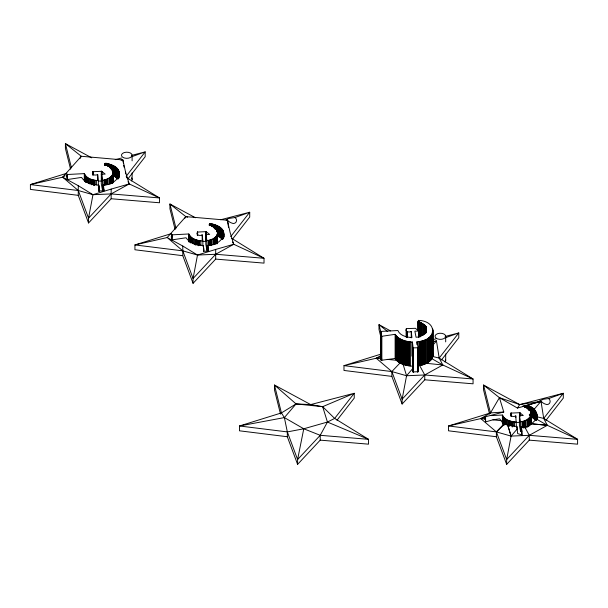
<?xml version="1.0" encoding="UTF-8"?>
<svg xmlns="http://www.w3.org/2000/svg" width="608" height="608" viewBox="0 0 608 608"><rect width="100%" height="100%" fill="white"/><g stroke="black" fill="none" stroke-linecap="round" stroke-linejoin="round"><path stroke-width="0.91" d="M522.067 431.102L520.577 431.406L519.407 425.334L519.407 415.682L523.283 415.492L519.718 412.688L511.222 413.09C508.577 416.077 513.821 417.377 515.774 415.887L516.45 427.325M202.867 246.278L202.867 241.011C197.684 240.7 191.079 239.248 188.822 233.974L172.003 234.84C170.749 234.931 171.236 239.962 172.71 239.772L186.071 237.766C189.719 243.443 197.076 245.024 203.368 245.518L203.999 251.279L208.696 251.203L207.883 245.275C219.936 246.118 232.02 230.964 216.091 225.234C214.32 225.006 209.388 221.882 209.114 224.907C211.478 225.636 213.72 226.807 215.589 228.448C219.549 232.127 216.896 238.61 217.474 243.177L217.466 225.872M418.068 371.678L413.06 371.974L412.429 366.214C406.136 365.727 398.78 364.139 395.124 358.469L381.178 360.301L380.6 355.847L380.904 331.413L397.883 330.532C400.14 335.806 406.737 337.258 411.92 337.569L411.244 331.398C409.29 332.888 404.046 331.588 406.691 328.601L415.401 328.305L418.752 331.003L418.752 337.501M520.577 431.406L520.577 421.747C526.741 421.906 535.344 414.633 528.778 409.161C526.178 405.992 518.031 406.319 526.969 405.354L541.143 401.272A6.741 4.499 34.9 0 0 544.905 403.932C548.819 406.372 552.269 401.409 548.667 398.559L543.529 399.213L539.585 400.854A6.741 1.094 -11.2 0 0 541.143 401.272M112.944 171.517L112.951 182.833C112.381 178.182 115.155 171.258 110.664 167.77C108.878 166.258 106.734 165.254 104.538 164.525C105.032 161.538 109.744 164.684 111.56 164.882C127.498 170.62 115.406 185.774 103.36 184.931L103.36 191.072M418.752 331.003L414.876 331.193L416.047 337.258C421.944 337.303 430.456 330.691 424.642 325.006C423.381 323.57 414.04 320.158 420.683 320.5C438.322 322.939 435.191 340.594 418.79 341.567L418.79 365.712C425.159 364.914 434.606 360.643 432.607 352.815M113.08 172.345C112.708 177.506 106.826 179.603 102.463 180.348L102.463 190.008L103.953 189.711M217.611 232.697C217.238 237.857 211.356 239.955 206.994 240.7L206.994 250.359L208.476 250.055M531.194 414.063L531.065 424.224L531.065 415.097M111.158 189.088L92.971 194.697L88.54 218.15L88.54 222.976L111.158 198.748L111.158 189.088L129.215 183.935L159.486 197.942L159.486 202.768L111.158 198.748M215.688 249.44L197.501 255.048L193.07 278.502L193.07 283.328L215.688 259.099L215.688 249.44L233.746 244.279L264.016 258.286L264.016 263.12L215.688 259.099M402.838 363.485L406.562 375.752L402.131 399.198L402.131 404.024L424.749 379.795L424.749 374.969L419.338 364.967M320.218 440.146L368.539 444.167L368.539 439.333L327.438 422.043L303.772 428.784L297.601 459.549L297.601 464.375L320.218 440.146L320.218 435.313L327.438 422.043L334.651 418.426L354.244 393.277L354.244 398.103L336.961 420.295M489.592 414.147L483.527 389.85L483.527 385.024L499.419 397.67L503.774 411.996L485.176 416.845L485.754 421.838L492.936 419.824L499.654 418.813L503.705 424.118L516.952 426.565L517.636 433.572L522.378 435.092L521.474 427.036C527.926 428.701 533.368 422.127 537.381 417.939C537.692 411.844 533.026 406.349 526.969 405.354L526.969 407.991M98.336 185.934L98.336 180.667C93.153 180.348 86.549 178.904 84.292 173.622L67.473 174.488C66.219 174.58 66.705 179.611 68.18 179.421L81.54 177.422C85.196 183.092 92.545 184.68 98.838 185.166L99.476 190.927L104.166 190.851L103.36 184.931M79.899 158.68L81.305 156.271L122.892 159.927L125.598 172.201L129.215 183.935L111.158 193.922L88.54 218.15L78.265 190.517L62.654 177.194L30.4 184.581L30.4 189.407L78.265 195.343L88.54 222.976M184.893 218.226L185.835 216.623L227.552 220.225A6.741 4.499 34.9 0 0 231.314 222.885C235.228 225.325 238.686 220.362 235.083 217.512L228.654 218.492L225.994 219.807A6.741 1.094 -11.2 0 0 227.552 220.225M496.386 436.742L448.514 430.806L448.514 425.98L480.768 418.593L490.489 412.923L499.419 397.67L519.734 404.586L541.006 401.318L543.712 418.426L547.329 425.326L577.6 439.333L577.6 444.167L529.279 440.146L506.662 464.375L496.386 436.742L496.386 431.908L503.705 424.118M499.419 397.67L517.446 408.074L519.734 404.586L563.297 393.277L563.297 398.103L546.014 420.295M126.175 176.29L145.183 151.878L145.183 156.712L127.9 178.904M230.698 236.641L249.713 212.23L249.713 217.056L232.431 239.248M424.749 379.795L473.07 383.815L473.07 378.989L442.799 364.982L439.181 358.082L458.774 332.926L458.774 337.759L441.484 359.951M537.358 416.883L543.712 418.426L563.297 393.277L548.667 398.559M297.601 464.375L287.326 436.742L239.461 430.806L239.461 425.98L284.377 417.59L296.058 403.925L310.68 404.586L322.666 406.676L354.244 393.277L310.68 404.586L274.466 385.024L274.466 389.85L280.531 414.147M187.606 217.223L185.835 216.623L167.185 237.546L134.93 244.933L134.93 249.759L182.795 255.694L193.07 283.328M402.131 404.024L391.856 376.39L343.984 370.454L343.984 365.628L391.856 371.564L406.562 375.752L413.174 368.06M432.782 345.268L436.476 340.974L439.181 358.082L473.07 378.989L424.749 374.969L406.562 375.752M517.21 428.982L511.092 436.096L506.662 459.549L506.662 464.375M530.761 424.544L530.761 415.766L529.302 414.922L531.058 412.885M534.31 409.1L541.006 401.318L526.384 405.407L526.384 408.242M126.403 177.528L159.486 197.942L111.158 193.922L92.971 194.697L78.265 185.683L62.654 177.194L81.305 156.271L65.406 143.625L65.406 148.451L70.574 169.153M320.218 435.313L297.601 459.549L287.326 431.908L284.377 417.59L281.428 412.923L274.466 385.024L296.058 403.925L322.666 406.676L334.651 418.426L368.539 439.333L320.218 435.313L303.772 428.784L284.377 417.59M400.132 362.862L391.856 371.564L391.856 376.39M503.774 411.996L490.489 412.923L448.514 425.98L496.386 431.908L504.321 424.361M102.463 180.348L101.293 174.283L105.169 174.093L101.604 171.289L93.108 171.699C90.463 174.678 95.699 175.978 97.66 174.488L98.336 180.667M380.904 331.413L381.505 336.338L395.124 334.324C398.78 340.001 406.136 341.582 412.429 342.076L413.106 347.882L417.62 347.776L418.068 347.457L416.944 341.833L418.79 341.567M296.058 403.925L281.428 412.923L239.461 425.98L287.326 431.908L303.772 428.784M62.654 177.194L65.086 175.78M380.6 354.236L343.984 365.628L376.238 358.241L381.102 355.406M228.555 227.476L227.422 220.271L230.128 232.552L233.746 244.279L215.688 254.266L193.07 278.502L182.795 250.861L167.185 237.546L182.795 246.035L197.501 255.048L215.688 254.266L264.016 258.286L231.739 238.374M431.33 358.355L442.799 364.982L424.749 374.969L402.131 399.198L391.856 371.564L376.238 358.241L380.669 356.972M206.994 240.7L205.816 234.635L209.692 234.445L206.135 231.64L197.63 232.043C194.993 235.03 200.23 236.33 202.19 234.84L202.867 241.011M131.807 156.704L145.183 151.878L131.571 155.412M235.083 217.512L249.713 212.23L220.674 219.769M445.398 337.752L458.774 332.926L445.155 336.46M67.017 173.189L30.4 184.581L78.265 190.517L92.971 194.697M171.54 233.54L134.93 244.933L182.795 250.861L197.501 255.048M432.85 342.008L436.476 340.974L432.774 341.536M543.712 418.426L577.6 439.333L529.279 435.313L511.092 436.096L496.386 431.908L480.768 418.593L485.268 417.301M517.446 408.074L523.67 406.296M115.239 159.653L121.585 158.004M432.455 339.758L436.08 338.816M121.038 160.208L122.892 159.927L123.462 163.529M98.587 181.07L101.817 181.055L101.817 171.395M203.118 241.414L206.34 241.399L206.34 231.747M491.218 415.598L502.406 415.021C504.67 420.295 511.267 421.747 516.45 422.058M515.789 422.514L519.604 422.324M376.238 358.241L381.771 358.804M387.296 359.366L397.434 360.384M426.254 363.303L442.799 364.982M480.768 418.593L485.488 419.072M492.936 419.824L500.977 420.637M432.881 356.546L439.181 358.082M529.302 414.922L531.02 415.34M118.005 169.564L118.005 179.216L112.936 175.172L112.936 165.52M217.466 235.524L222.11 239.028L222.11 229.376M531.058 416.571L536.119 420.614M91.747 157.852L65.406 143.625L71.47 167.922M195.449 217.755L169.936 203.976L169.936 208.802L175.104 229.505M390.518 330.896L378.997 324.672L378.997 329.498L381.018 337.6M519.734 404.586L483.527 385.024L490.489 412.923M536.461 419.056L547.329 425.326L529.279 435.313L506.662 459.549L496.386 431.908M413.106 347.882L413.25 372.088M387.668 331.573L378.997 324.672L381.018 332.774M185.835 216.623L169.936 203.976L176.001 228.274M413.03 347.784L413.106 372.02M232.537 241.984L233.746 244.279M128.007 181.632L129.215 183.935M507.574 424.741L511.092 436.096L507.642 424.741M322.666 406.676L327.438 422.043M217.299 240.73L217.611 242.349M112.769 180.378L113.08 182.005M519.407 415.682L520.577 421.747M206.994 250.359L205.816 244.287L205.861 231.618M102.463 190.008L101.293 183.943L101.331 171.266M531.058 422.56L531.194 423.404M123.743 165.323L124.032 167.124M537.464 417.21L537.464 419.018M537.373 416.921L537.373 418.669M537.267 416.229L537.267 418.904M537.138 415.462L537.138 419.14M536.97 414.679L536.97 419.421M536.75 413.873L536.75 419.102M536.469 413.045L536.469 420.265M536.119 412.194L536.119 419.68M535.701 411.342L535.701 420.075M535.222 410.499L535.222 419.573M534.706 409.678L534.706 419.087M534.158 408.971L534.158 418.631M533.581 408.53L533.581 418.19M533.003 408.105L533.003 417.764M532.418 407.694L532.418 417.346M531.871 407.314L531.871 416.966M531.058 406.919L531.058 413.942M530.883 412.118L530.883 413.873M530.883 415.598L530.883 424.08M530.754 411.722L530.754 413.478M530.602 411.327L530.602 413.964M530.602 416.153L530.602 424.931M530.412 416.541L530.412 424.437M530.146 406.486L530.146 410.879M530.168 416.921L530.168 424.817M529.88 417.286L529.88 424.308M529.674 406.281L529.674 410.666M529.553 417.635L529.553 425.539M529.18 406.076L529.18 410.468M529.188 417.985L529.188 425.881M529.279 440.146L529.279 435.313L525.092 427.591L525.069 420.531M528.793 418.312L528.793 426.216M528.664 405.878L528.664 410.271M528.124 405.688L528.124 409.199M527.957 418.95L527.957 426.854M527.554 405.513L527.554 409.024M527.045 419.596L527.045 427.492M525.798 405.468L525.798 407.322M525.738 420.234L525.738 428.131M525.213 405.528L525.213 407.352M524.636 405.597L524.636 407.39M524.362 420.812L524.362 427.834M523.625 421.055L523.625 428.078M522.85 421.268L522.85 427.409M522.067 421.45L522.067 427.591M521.474 427.036L521.474 435.085M519.931 412.794L519.931 416.305M519.825 412.726L519.825 416.237M519.718 412.688L519.718 416.199M519.604 412.672L519.604 416.184M519.452 412.665L519.452 422.324M516.952 426.565L516.952 428.321M515.774 415.887L515.774 417.643M514.49 421.868L514.49 426.254M513.266 421.716L513.266 426.109M512.658 421.633L512.658 426.9M512.05 421.526L512.05 426.793M511.457 421.405L511.457 425.798M511.222 413.09L511.222 416.602M511.062 413.113L511.062 415.743M510.963 413.144L510.963 415.781M510.872 413.189L510.804 415.887L510.773 413.318M510.872 421.268L510.872 425.653M510.31 421.101L510.31 425.494M509.762 420.918L509.762 426.185M509.23 420.721L509.23 425.988M508.714 420.516L508.714 424.901M507.726 420.075L507.726 425.342M506.738 419.596L506.738 424.863M505.917 419.064L505.917 424.331M505.149 418.524L505.149 424.673M504.435 417.97L504.435 424.992M504.1 417.673L504.1 424.696M503.804 417.369L503.804 424.392M503.53 417.05L503.53 424.954M503.295 416.731L503.295 424.627M503.082 416.404L503.082 424.3M502.892 416.07L502.892 423.966M502.573 415.401L502.573 422.423M502.406 415.021L502.406 422.917M485.587 416.716L485.587 422.013M485.435 416.754L485.435 419.391M485.328 416.784L485.245 419.459M485.176 416.845L485.131 419.596M445.694 336.308A5.32 3.07 0 0 1 437.714 338.968A5.32 3.07 0 0 1 437.714 333.648A5.32 3.07 0 0 1 445.694 336.308L445.694 341.878M445.694 353.947L445.694 360.445M432.934 330.288L432.934 355.414M432.843 329.756L432.85 355.946M432.736 329.217L432.744 356.486M432.607 328.677L432.615 357.025M432.448 333.435L432.448 357.572M432.227 333.99L432.227 358.127M431.954 334.537L431.954 358.682M431.604 335.092L431.604 359.229M431.186 335.624L431.186 359.761M430.707 336.125L430.707 360.27M430.198 336.612L430.198 360.749M429.643 337.068L429.643 361.205M429.073 337.508L429.073 361.646M428.488 337.934L428.488 362.072M427.91 338.344L427.91 362.49M427.363 338.724L427.363 362.87M426.535 328.426L426.535 330.281M426.352 327.628L426.36 332.728M426.383 339.211L426.383 363.348M426.231 327.233L426.231 331.877M426.071 326.838L426.071 332.409M425.874 326.45L425.874 332.956M425.63 326.07L425.63 332.576M425.342 325.706L425.342 333.131M425.304 339.72L425.304 363.858M425.007 325.348L425.007 333.708M424.734 339.971L424.734 364.108M424.642 325.006L424.642 334.294M424.247 324.672L424.247 333.959M424.148 340.206L424.148 364.352M423.533 340.442L423.533 364.58M423.404 324.034L423.404 335.175M422.887 340.662L422.887 364.8M422.507 323.403L422.507 335.472M422.21 340.86L422.21 365.005M421.542 322.863L421.542 335.867M421.526 341.042L421.526 365.18M421.048 322.612L421.048 335.608M420.842 341.202L420.842 365.34M420.531 322.362L420.531 336.285M420.158 341.339L420.158 365.476M419.999 322.126L419.999 336.984M419.444 321.906L419.444 336.764M419.474 341.46L419.474 365.598M418.866 321.708L418.866 336.566M418.547 320.31L418.494 330.562M418.448 320.393L418.403 330.668M418.228 321.495L418.312 330.813M418.084 321.396L418.167 330.752M418.068 321.206L418.061 330.638M418.068 347.457L418 371.792M417.932 347.692L417.848 371.876M417.757 347.761L417.757 371.898M417.62 347.776L417.62 371.914M416.944 341.833L416.944 344.622M413.546 347.981L413.546 372.119M413.425 347.981L413.425 372.119M413.334 347.974L413.334 372.111M412.429 342.076L412.429 366.214M411.92 342.213L411.92 356.144M411.244 331.398L411.244 337.896M410.385 341.848L410.385 365.993M409.572 341.757L409.572 365.894M408.743 341.65L408.743 365.788M407.907 341.521L407.907 365.666M407.14 331.603L407.14 337.174M407.071 341.377L407.071 365.522M406.98 331.596L406.98 337.166M406.866 331.58L406.866 337.151M406.684 331.489L406.767 337.113M406.592 331.337L406.63 336.999M406.433 328.654L406.433 337.014M406.342 328.7L406.342 337.06M406.281 328.761L406.235 337.273M406.228 341.21L406.228 365.347M405.384 341.004L405.384 365.142M404.563 340.769L404.563 364.906M403.78 340.51L403.78 364.648M403.043 340.229L403.043 364.367M402.336 339.933L402.336 364.07M401.66 339.629L401.66 363.766M401.006 339.317L401.006 363.462M400.376 339.013L400.376 363.151M399.798 338.724L399.798 362.862M399.175 338.314L399.175 362.452M398.514 337.866L398.514 362.003M397.868 337.394L397.868 361.532M397.237 336.885L397.237 361.03M396.933 336.627L396.933 360.764M396.644 336.353L396.644 360.491M396.37 336.064L396.37 360.21M396.127 335.783L396.127 359.921M395.686 335.198L395.686 359.343M395.124 334.324L395.124 358.469M381.771 336.33L381.771 360.468M381.619 336.346L381.619 360.483M381.505 336.338L381.505 360.476M381.398 336.308L381.398 360.453M381.231 336.224L381.3 360.415M381.148 336.072L381.178 360.301M380.798 355.589L380.798 331.451L380.6 355.847M287.326 431.908L287.326 436.742M223.949 234.224L223.949 236.862M223.79 233.198L223.873 237.242M223.683 232.659L223.683 237.052M223.554 232.119L223.554 236.504M223.379 231.564L223.387 238.632M223.166 231.01L223.166 238.914M222.885 230.462L222.885 238.359M222.536 229.908L222.536 239.567M221.631 228.866L221.631 238.526M221.114 228.388L221.114 238.04M220.567 227.924L220.567 237.584M219.997 227.483L219.997 237.143M219.412 227.058L219.412 236.717M218.827 226.647L218.827 236.299M218.28 226.267L218.28 235.919M217.299 234.316L217.299 243.094M217.178 234.711L217.178 242.615M217.01 230.28L217.01 232.036M217.018 235.106L217.018 243.884M216.82 229.892L216.82 231.648M216.82 235.494L216.82 243.39M216.562 225.439L216.562 229.832M216.585 235.866L216.585 243.77M216.296 236.238L216.296 243.261M216.091 225.234L216.091 229.619M215.962 236.588L215.962 243.61M215.597 225.028L215.597 229.421M215.597 236.93L215.597 243.078M215.202 237.264L215.202 244.287M215.08 224.831L215.08 229.224M214.54 224.641L214.54 228.152M214.366 237.903L214.366 244.051M213.97 224.466L213.97 227.977M213.461 238.541L213.461 244.69M213.385 224.306L213.385 226.944M212.792 224.17L212.792 226.799M212.207 224.048L212.207 226.678M212.154 239.187L212.154 244.454M211.63 223.942L211.63 226.571M211.478 239.484L211.478 245.632M211.052 223.843L211.052 225.598M210.778 239.765L210.778 245.032M210.034 240.008L210.034 245.275M209.927 223.691L209.927 225.446M209.821 223.683L209.73 225.439M209.646 223.698L209.646 225.454M209.562 223.721L209.494 225.507M209.433 223.79L209.35 225.652M209.266 240.221L209.266 245.488M208.476 240.403L208.476 245.67M207.883 245.275L207.883 251.423M206.234 231.678L206.234 241.33M206.135 231.64L206.135 241.3M206.021 231.618L206.021 241.277M203.688 248.474L203.688 251.112M203.551 247.129L203.551 251.522M202.19 234.84L202.19 240.107M200.898 240.821L200.898 245.206M199.682 240.669L199.682 245.062M199.067 240.586L199.067 244.971M198.466 240.479L198.466 245.746M197.874 240.358L197.874 245.624M197.63 232.043L197.63 235.554M197.478 232.066L197.478 235.577M197.372 232.096L197.372 235.608M197.288 240.221L197.288 244.606M196.718 240.054L196.718 244.446M196.171 239.871L196.171 245.138M195.647 239.674L195.647 244.94M195.13 239.468L195.13 244.735M194.142 239.028L194.142 244.294M193.154 238.549L193.154 243.816M192.333 238.017L192.333 243.284M191.558 237.477L191.558 242.744M190.851 236.922L190.851 243.071M190.517 236.626L190.517 241.893M190.213 236.322L190.213 242.463M189.947 236.003L189.947 241.27M189.704 235.684L189.704 241.824M189.491 235.357L189.491 241.498M189.308 235.022L189.308 242.045M188.982 234.354L188.982 241.376M188.822 233.974L188.822 241.87M182.795 246.035L182.795 255.694M172.003 234.84L172.003 240.107M171.851 234.855L171.851 240.122M171.745 234.893L171.745 237.523M171.654 234.939L171.593 237.629M171.555 235.06L171.547 237.781M132.111 155.26A5.32 3.07 0 0 1 124.131 157.92A5.32 3.07 0 0 1 124.131 152.6A5.32 3.07 0 0 1 132.111 155.26L132.111 160.831M132.111 172.9L132.111 179.398M125.598 172.201L125.598 173.812M119.419 173.873L119.419 176.51M119.343 173.386L119.35 176.996M119.153 172.315L119.153 176.7M119.024 171.768L119.024 177.034M118.856 171.213L118.856 178.235M118.636 170.666L118.636 177.688M118.355 170.111L118.355 178.015M117.58 169.024L117.58 178.684M117.108 168.522L117.108 178.174M116.592 168.036L116.592 177.696M116.037 167.58L116.037 177.232M115.467 167.139L115.467 176.791M114.889 166.714L114.889 176.366M114.296 166.296L114.296 175.955M113.749 165.916L113.749 175.575M112.769 173.964L112.769 182.742M112.647 174.367L112.647 183.145M112.488 174.754L112.488 182.658M112.29 169.548L112.29 171.304M112.298 175.142L112.298 183.046M112.054 175.522L112.054 183.418M112.032 165.095L112.032 170.362M111.766 175.887L111.766 182.909M111.56 164.882L111.56 168.393M111.439 176.244L111.439 183.266M111.066 164.677L111.066 169.07M111.074 176.586L111.074 183.608M110.679 176.92L110.679 183.943M110.55 164.479L110.55 167.99M110.01 164.297L110.01 167.808M109.835 177.551L109.835 183.7M109.44 164.114L109.44 167.626M108.931 178.197L108.931 184.338M108.855 163.955L108.855 166.592M108.27 163.818L108.27 166.455M107.677 163.696L107.677 166.334M107.624 178.836L107.624 184.102M107.099 163.59L107.099 165.346M106.955 179.14L106.955 184.406M106.522 163.499L106.522 165.254M106.248 179.413L106.248 184.68M105.511 179.664L105.511 184.931M105.404 163.339L105.404 165.095M105.29 163.332L105.29 165.087M105.199 163.332L105.116 165.102M105.032 163.37L104.964 165.156M104.903 163.438L104.857 165.239M104.819 163.544L104.819 165.3M104.736 179.869L104.736 185.136M103.953 180.052L103.953 185.318M101.703 171.327L101.703 180.986M101.604 171.289L101.604 180.948M101.49 171.274L101.49 180.926M99.157 188.13L99.157 191.642M99.02 186.778L99.02 191.17M98.838 185.166L98.838 191.315M97.66 174.488L97.66 179.755M96.376 180.47L96.376 184.855M95.152 180.325L95.152 184.71M94.536 180.234L94.536 185.501M93.936 180.128L93.936 185.394M93.343 180.014L93.343 185.28M93.108 171.699L93.108 175.21M92.948 171.714L92.948 175.226M92.842 171.745L92.842 174.382M92.758 171.798L92.758 174.428M92.758 179.869L92.758 184.254M92.188 179.71L92.188 184.095M91.641 179.527L91.641 184.794M91.116 179.33L91.116 184.596M90.6 179.117L90.6 183.51M89.612 178.676L89.612 183.943M88.624 178.205L88.624 183.472M87.803 177.665L87.803 182.932M87.035 177.133L87.035 182.4M86.321 176.571L86.321 181.838M85.986 176.274L85.986 182.423M85.682 175.97L85.682 182.119M85.416 175.659L85.416 181.8M85.173 175.332L85.173 181.48M84.968 175.005L84.968 181.154M84.778 174.671L84.778 180.819M84.459 174.01L84.459 181.032M84.292 173.622L84.292 180.644M78.265 185.683L78.265 195.343M67.473 174.488L67.473 179.755M67.321 174.511L67.214 179.808M67.123 174.587L67.123 176.343M67.062 174.64L67.017 176.556M445.512 359.655A5.32 3.07 0 0 1 444.98 361.98M131.396 177.863A5.32 3.07 0 0 1 131.396 180.933M547.329 425.326L530.913 423.723L547.329 425.326"/></g></svg>
